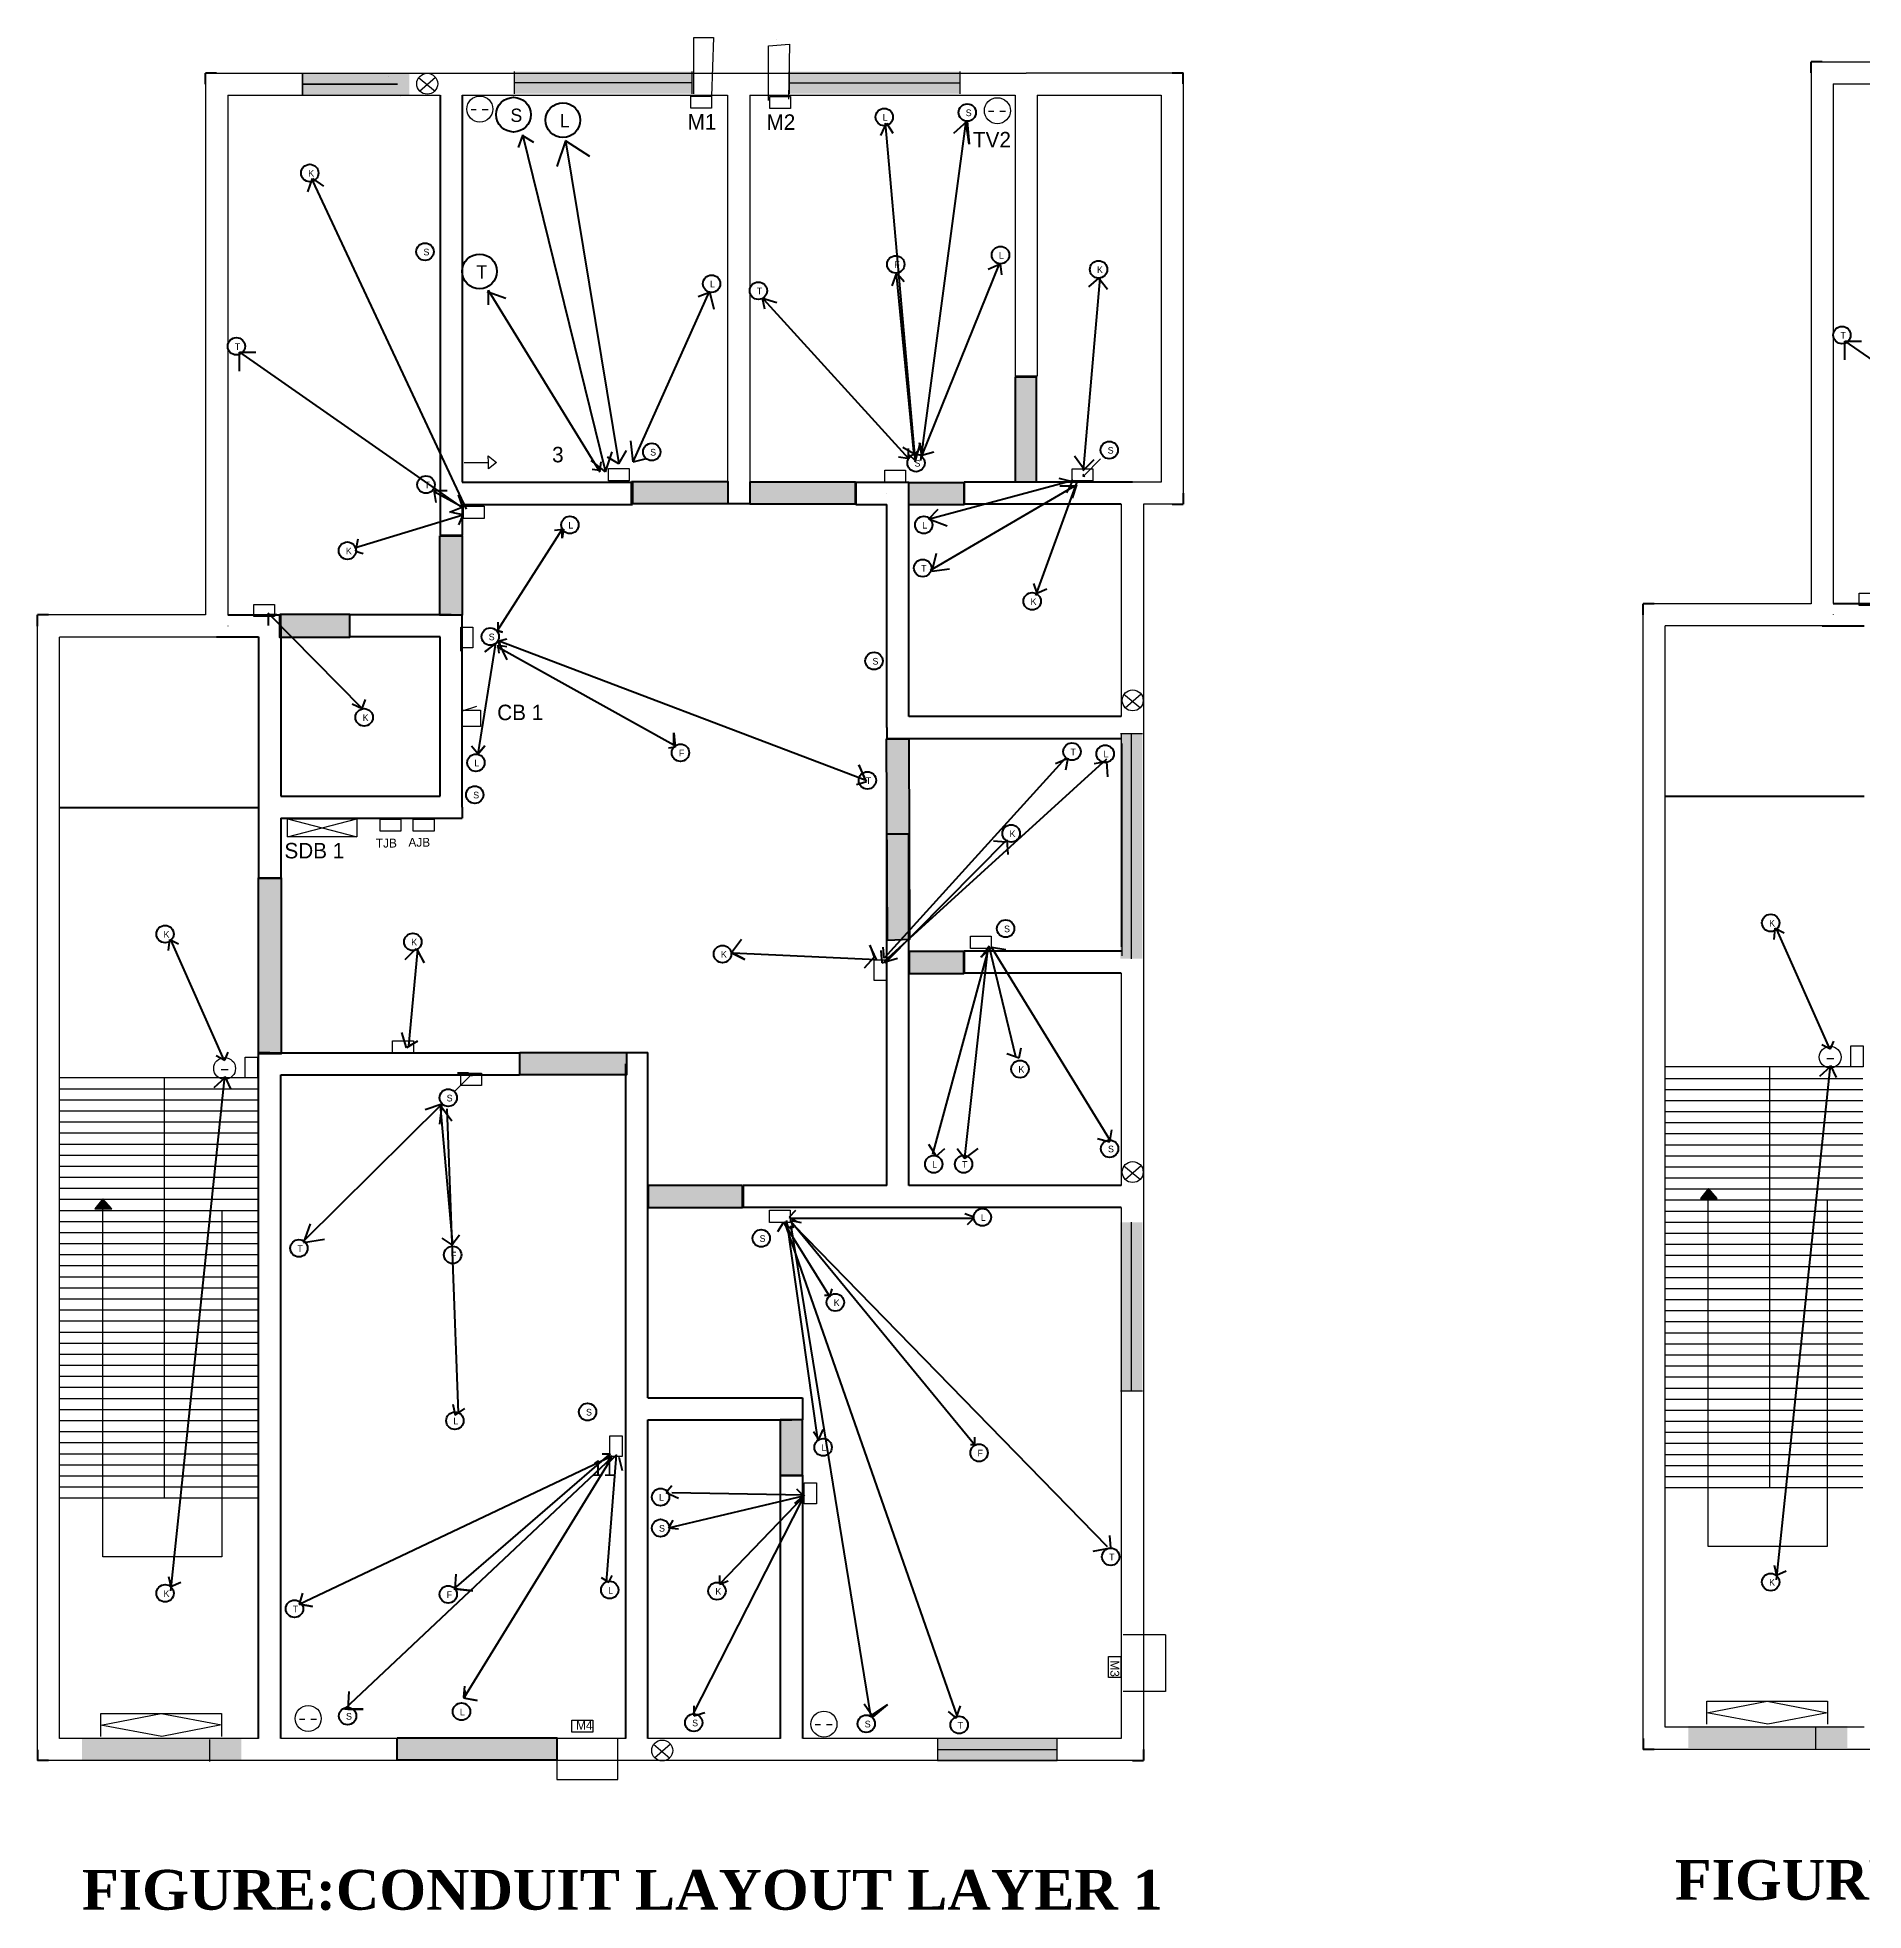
# Model space of a CAD drawing. Header units: inches. Extents: x 110 to 2722, y -1862 to 1118.
# Drawn here: x 746 to 1572, y 248 to 1095 of the extents above; entities that cross this region are included whole.
import ezdxf

# ---------------------------------------------------------------- set-up
doc = ezdxf.new("R2010")
doc.units = ezdxf.units.IN
doc.header["$MEASUREMENT"] = 0

msp = doc.modelspace()

# ---------------------------------------------------------------- hatches: boundary and pattern name
for points in [[(914.16, 1078.33), (865.98, 1078.33), (865.97, 1068.33), (914.17, 1068.33)], [(1085.88, 1079.05), (1085.88, 1069.05), (1163.16, 1069.05), (1163.16, 1079.05)], [(1245.67, 765.16), (1245.67, 779.76), (1235.67, 779.76), (1235.67, 765.16), (1235.67, 677.96), (1245.67, 677.96)], [(1245.67, 558.86), (1235.67, 558.86), (1235.67, 482.7), (1245.67, 482.7)], [(1564.42, 321.19), (1564.42, 331.19), (1492.39, 331.19), (1492.39, 321.19)], [(838.29, 315.65), (838.29, 325.65), (766.26, 325.65), (766.26, 315.65)], [(1152.99, 325.48), (1152.99, 315.48), (1207.07, 315.48), (1207.07, 325.48)]]:
    msp.add_hatch(color=120).paths.add_polyline_path(points)
h = msp.add_hatch(color=120)
h.paths.add_polyline_path([(1042.01, 1074.05), (1042.01, 1079.05), (961.6, 1079.05), (961.6, 1074.02)])
h.paths.add_polyline_path([(961.6, 1074.02), (961.6, 1069.05), (1042.01, 1069.05), (1042.01, 1074.05)])
at = {"lineweight": 100}
h = msp.add_hatch(color=5, dxfattribs=at)
h.set_gradient(color1=(250, 238, 5), color2=(250, 239, 25), one_color=1, tint=0.54, name='INVCURVED')
h.paths.add_polyline_path([(1188.32, 941.07), (1197.69, 941.07), (1197.69, 893.44), (1188.32, 893.44)])
h = msp.add_hatch(color=5, dxfattribs=at)
h.set_gradient(color1=(250, 246, 5), color2=(251, 247, 45), one_color=1, tint=0.58, name='INVCURVED')
h.paths.add_polyline_path([(1015.1, 893.74), (1015.1, 883.61), (1058.1, 883.61), (1058.1, 893.74)], flags=16)
h.paths.add_polyline_path([(1014.7, 893.74), (1058.2, 893.74), (1058.2, 883.61), (1014.7, 883.61)])
h = msp.add_hatch(color=256)
h.set_gradient(color1=(250, 246, 5), color2=(251, 247, 45), one_color=1, tint=0.58, name='INVCURVED')
h.paths.add_polyline_path([(1014.7, 893.74), (1058.2, 893.74), (1058.2, 883.61), (1014.7, 883.61)])
h = msp.add_hatch(color=5, dxfattribs=at)
h.set_gradient(color1=(250, 230, 5), color2=(251, 234, 50), one_color=1, tint=0.59, name='INVCURVED')
h.paths.add_polyline_path([(1115.97, 893.38), (1068.1, 893.38), (1068.1, 883.67), (1115.97, 883.67)])
h = msp.add_hatch(color=5, dxfattribs=at)
h.set_gradient(color1=(250, 246, 5), color2=(250, 247, 30), one_color=1, tint=0.55, name='INVCURVED')
h.paths.add_polyline_path([(1140.06, 893.24), (1164.9, 893.24), (1164.9, 883.27), (1140.06, 883.27)])
h = msp.add_hatch(color=4, dxfattribs=at)
h.set_gradient(color1=(255, 251, 0), color2=(255, 251, 41), one_color=1, tint=0.58)
h.paths.add_polyline_path([(938.17, 869.14), (928.05, 869.14), (928.05, 833.48), (933.1, 833.48), (938.17, 833.48)], flags=17)
h.paths.add_polyline_path([(928.05, 869.14), (938.17, 869.14), (938.17, 833.4), (928.05, 833.4)])
h = msp.add_hatch(color=256)
h.set_gradient(color1=(255, 251, 0), color2=(255, 251, 41), one_color=1, tint=0.58)
h.paths.add_polyline_path([(928.05, 869.14), (938.17, 869.14), (938.17, 833.4), (928.05, 833.4)])
h = msp.add_hatch(color=5, dxfattribs=at)
h.set_gradient(color1=(254, 233, 1), color2=(254, 235, 27), one_color=1, tint=0.55)
h.paths.add_polyline_path([(855.75, 833.75), (887.17, 833.75), (887.17, 823.29), (855.75, 823.29)])
h = msp.add_hatch(color=4, dxfattribs=at)
h.set_gradient(color1=(247, 243, 8), color2=(248, 244, 27), one_color=1, tint=0.54)
h.paths.add_polyline_path([(1130.01, 777.35), (1140.12, 777.35), (1140.38, 686.7), (1130.38, 686.2)])
h = msp.add_hatch(color=4, dxfattribs=at)
h.set_gradient(color1=(254, 233, 1), color2=(254, 234, 22), one_color=1, tint=0.54)
h.paths.add_polyline_path([(846.01, 714.6), (856.23, 714.6), (856.23, 635.04), (846.01, 635.04)])
h = msp.add_hatch(color=4, dxfattribs=at)
h.set_gradient(color1=(250, 246, 5), color2=(250, 247, 25), one_color=1, tint=0.54)
h.paths.add_polyline_path([(1164.98, 681.26), (1140.14, 681.26), (1140.14, 671.29), (1164.98, 671.29)])
h = msp.add_hatch(color=4, dxfattribs=at)
h.set_gradient(color1=(252, 232, 3), color2=(253, 234, 28), one_color=1, tint=0.55)
h.paths.add_polyline_path([(964.17, 635.59), (1012.34, 635.59), (1012.34, 625.44), (964.17, 625.44)])
h = msp.add_hatch(color=256)
h.paths.add_polyline_path([(775.73, 569.14), (775.51, 569.14), (772.06, 564.98), (775.73, 564.98)])
h.paths.add_polyline_path([(775.96, 569.14), (775.73, 569.14), (775.73, 564.98), (779.72, 564.98)])
h = msp.add_hatch(color=4, dxfattribs=at)
h.set_gradient(color1=(254, 241, 1), color2=(254, 242, 22), one_color=1, tint=0.54)
h.paths.add_polyline_path([(1064.89, 575.54), (1022.22, 575.54), (1022.22, 565.55), (1064.89, 565.55)])
h = msp.add_hatch(color=256)
h.paths.add_polyline_path([(1501.55, 573.83), (1501.33, 573.83), (1497.89, 569.67), (1501.55, 569.67)])
h.paths.add_polyline_path([(1501.78, 573.83), (1501.55, 573.83), (1501.55, 569.67), (1505.54, 569.67)])
h = msp.add_hatch(color=4, dxfattribs=at)
h.set_gradient(color1=(247, 251, 4), color2=(248, 252, 49), one_color=1, tint=0.59)
h.paths.add_polyline_path([(1081.84, 444.32), (1091.99, 444.32), (1091.99, 469.47), (1081.84, 469.47)])
h = msp.add_hatch(color=4, dxfattribs=at)
h.set_gradient(color1=(3, 252, 182), color2=(63, 253, 199), one_color=1, tint=0.62)
h.paths.add_polyline_path([(908.78, 325.8), (980.95, 325.8), (980.95, 315.7), (908.78, 315.7)])

# ---------------------------------------------------------------- linework, layer by layer
at = {"color": 1}
for p, q in [((1042.91, 1069.05), (1042.91, 1094.5)), ((1042.91, 1094.5), (1051.79, 1094.5)), ((1051.79, 1094.5), (1050.9, 1068.01)), ((1076.63, 1090.79), (1086.15, 1091.42)), ((1076.63, 1066.05), (1076.63, 1090.79)), ((1086.15, 1091.42), (1085.61, 1066.68)), ((1256.14, 372.29), (1236.91, 372.29)), ((1256.14, 372.29), (1256.14, 346.74)), ((1256.14, 346.74), (1236.91, 346.74)), ((980.95, 325.8), (980.95, 306.99)), ((1008.56, 306.99), (1008.56, 325.48)), ((980.95, 306.99), (1008.56, 306.99))]:
    msp.add_line(p, q, dxfattribs=at)
for p, q in [((1080.3, 1093.79), (1080.3, 1093.79)), ((827.1, 1078.42), (851.1, 1078.42)), ((851.1, 1078.42), (933.1, 1078.42)), ((865.98, 1078.32), (865.97, 1068.34)), ((865.97, 1068.34), (865.97, 1078.32)), ((865.97, 1078.32), (865.97, 1073.33)), ((865.98, 1078.32), (910.41, 1078.32)), ((904.63, 1076.72), (904.63, 1076.72)), ((904.63, 1076.72), (904.63, 1076.72)), ((904.63, 1076.72), (904.63, 1076.72)), ((904.63, 1076.72), (904.63, 1076.72)), ((904.63, 1076.72), (904.63, 1076.72)), ((904.63, 1076.72), (904.63, 1076.72)), ((904.63, 1076.72), (904.63, 1076.72)), ((904.63, 1076.72), (904.63, 1076.72)), ((904.63, 1076.72), (904.63, 1076.72)), ((904.63, 1076.72), (904.63, 1076.72)), ((904.63, 1076.72), (904.63, 1076.72)), ((904.63, 1076.72), (904.63, 1076.72)), ((904.63, 1076.72), (904.63, 1076.72)), ((904.63, 1076.72), (904.63, 1076.72)), ((904.63, 1076.72), (904.63, 1076.72)), ((904.63, 1076.72), (904.63, 1076.72)), ((904.63, 1076.72), (904.63, 1076.72)), ((904.63, 1076.72), (904.63, 1076.72)), ((904.63, 1076.72), (904.63, 1076.72)), ((904.63, 1076.72), (904.63, 1076.72)), ((904.63, 1076.72), (904.63, 1076.72)), ((918.37, 1076.46), (925.83, 1070.17)), ((918.89, 1070.23), (926.09, 1076.52)), ((933.1, 1078.42), (1063.1, 1078.42)), ((961.6, 1079.06), (961.6, 1068.98)), ((961.6, 1079.05), (961.6, 1069.05)), ((1042.01, 1079.05), (1042.01, 1069.04)), ((1063.1, 1078.42), (1193.1, 1078.42)), ((1085.88, 1079.05), (1085.88, 1069.05)), ((1163.16, 1079.05), (1163.16, 1069.05)), ((1193.1, 1078.48), (1259.1, 1078.48)), ((1547.98, 1078.5), (1547.98, 838.5)), ((1552.98, 1083.5), (1576.98, 1083.5)), ((822.1, 1073.42), (822.1, 833.42)), ((832.1, 1068.42), (851.1, 1068.42)), ((832.1, 1068.42), (832.1, 833.48)), ((851.1, 1068.42), (928.1, 1068.42)), ((908.89, 1073.33), (865.97, 1073.33)), ((865.97, 1073.33), (908.89, 1073.33)), ((865.97, 1068.34), (910.11, 1068.33)), ((865.97, 1068.34), (878.77, 1068.34)), ((938.1, 1068.42), (1058.1, 1068.42)), ((1042.01, 1074.05), (961.6, 1074.02)), ((1058.1, 1068.42), (1058.1, 883.72)), ((1068.1, 1068.42), (1068.09, 883.74)), ((1068.1, 1068.42), (1188.1, 1068.42)), ((1085.88, 1074.05), (1163.16, 1074.05)), ((1188.1, 1068.42), (1188.1, 941.42)), ((1198.1, 1068.48), (1254.1, 1068.48)), ((1198.1, 1068.48), (1198.1, 941.42)), ((1254.1, 1068.48), (1254.1, 893.48)), ((1264.1, 1073.48), (1264.1, 888.48)), ((1557.98, 1073.5), (1576.98, 1073.5)), ((1557.98, 1073.5), (1557.98, 838.56)), ((942.12, 1061.87), (944.5, 1061.87)), ((947.19, 1061.87), (947.41, 1061.87)), ((947.41, 1061.87), (949.8, 1061.87)), ((1176.11, 1061.13), (1178.49, 1061.13)), ((1181.18, 1061.13), (1181.4, 1061.13)), ((1181.4, 1061.13), (1183.78, 1061.13)), ((939.08, 902.35), (950.02, 902.35)), ((950.02, 902.35), (949.85, 905.31)), ((949.85, 905.31), (953.62, 902.35)), ((953.62, 902.35), (950.02, 899.5)), ((950.02, 899.5), (950.02, 902.35)), ((1226.73, 904.04), (1219.29, 896.53)), ((1218.84, 897.07), (1218.65, 896.13)), ((1218.65, 896.13), (1219.64, 896.01)), ((1219.3, 896.52), (1218.84, 897.07)), ((1219.64, 896.01), (1219.27, 896.51)), ((1254.1, 893.48), (1241.1, 893.48)), ((1236.1, 883.48), (1236.1, 787.48)), ((1259.1, 883.48), (1246.1, 883.48)), ((1246.1, 883.48), (1246.1, 782.48)), ((1547.98, 838.5), (1476.98, 838.5)), ((822.1, 833.42), (751.1, 833.42)), ((1471.98, 751.5), (1471.98, 833.5)), ((746.1, 746.42), (746.1, 828.42)), ((756.1, 746.42), (756.1, 823.42)), ((827.1, 823.42), (756.1, 823.42)), ((937.81, 823.78), (937.68, 822.79)), ((1481.98, 751.5), (1481.98, 828.5)), ((1552.98, 828.5), (1481.98, 828.5)), ((1237.32, 797.68), (1244.78, 791.39)), ((1237.84, 791.46), (1245.04, 797.74)), ((938.21, 790.08), (944.79, 792.21)), ((1235.67, 779.76), (1245.66, 779.76)), ((1236.1, 779.38), (1236.1, 683.38)), ((1240.66, 677.96), (1240.66, 779.76)), ((1246.1, 782.48), (1246.1, 676.48)), ((1236.33, 775.27), (1236.33, 679.27)), ((746.1, 630.42), (746.1, 746.42)), ((756.1, 630.42), (756.1, 746.42)), ((1471.98, 635.5), (1471.98, 751.5)), ((1481.98, 635.5), (1481.98, 751.5)), ((859.08, 741.23), (890.49, 733.18)), ((859.08, 733.18), (890.49, 741.23)), ((1236.1, 671.48), (1236.1, 575.48)), ((1246.1, 676.48), (1246.1, 570.48)), ((1471.98, 325.5), (1471.98, 635.5)), ((1481.98, 330.56), (1481.98, 635.5)), ((746.1, 320.42), (746.1, 630.42)), ((756.1, 325.48), (756.1, 630.42)), ((829.16, 627.88), (832.35, 627.88)), ((1571.45, 629.17), (1481.98, 629.17)), ((1529.2, 628.78), (1529.2, 438.78)), ((1555.04, 632.96), (1558.23, 632.96)), ((845.57, 624.09), (756.1, 624.09)), ((845.57, 619.09), (756.1, 619.09)), ((803.37, 624.09), (803.37, 434.09)), ((934.68, 617.99), (942.11, 625.5)), ((942.76, 625.9), (941.76, 626.02)), ((941.76, 626.02), (942.13, 625.52)), ((942.1, 625.51), (942.57, 624.96)), ((942.57, 624.96), (942.76, 625.9)), ((1571.4, 623.78), (1481.93, 623.78)), ((1571.4, 618.78), (1481.93, 618.78)), ((845.57, 614.09), (756.1, 614.09)), ((1571.4, 613.78), (1481.93, 613.78)), ((845.57, 609.09), (756.1, 609.09)), ((845.57, 604.09), (756.1, 604.09)), ((1571.4, 608.78), (1481.93, 608.78)), ((1571.4, 603.78), (1481.93, 603.78)), ((845.57, 599.09), (756.1, 599.09)), ((845.57, 594.09), (756.1, 594.09)), ((1571.4, 598.78), (1481.93, 598.78)), ((1571.4, 593.78), (1481.93, 593.78)), ((845.57, 589.09), (756.1, 589.09)), ((1237.32, 584.44), (1244.78, 578.15)), ((1237.84, 578.22), (1245.04, 584.51)), ((1571.4, 588.78), (1481.93, 588.78)), ((845.57, 584.09), (756.1, 584.09)), ((845.57, 579.09), (756.1, 579.09)), ((1571.4, 583.78), (1481.93, 583.78)), ((1571.4, 578.78), (1481.93, 578.78)), ((845.57, 574.09), (756.1, 574.09)), ((845.57, 569.09), (756.1, 569.09)), ((775.73, 569.4), (772.06, 564.98)), ((779.72, 564.98), (775.72, 569.4)), ((1246.1, 570.48), (1246.1, 474.48)), ((1571.4, 573.78), (1481.93, 573.78)), ((1571.4, 568.78), (1481.93, 568.78)), ((1501.55, 574.09), (1497.89, 569.67)), ((1497.89, 569.67), (1497.89, 569.67)), ((1497.89, 569.67), (1505.54, 569.67)), ((1501.49, 412.22), (1501.49, 569.89)), ((1505.54, 569.67), (1501.55, 574.09)), ((1555.22, 568.66), (1555.22, 412.22)), ((845.57, 564.09), (756.1, 564.09)), ((845.57, 559.09), (756.1, 559.09)), ((772.06, 564.98), (772.06, 564.98)), ((772.06, 564.98), (779.72, 564.98)), ((775.67, 407.53), (775.67, 565.19)), ((829.39, 563.97), (829.39, 407.53)), ((1236.1, 565.48), (1236.1, 474.48)), ((1571.4, 563.78), (1481.93, 563.78)), ((845.57, 554.09), (756.1, 554.09)), ((1240.67, 482.7), (1240.67, 558.86)), ((1571.4, 558.78), (1481.93, 558.78)), ((1571.4, 553.78), (1481.93, 553.78)), ((845.57, 549.09), (756.1, 549.09)), ((845.57, 544.09), (756.1, 544.09)), ((1571.4, 548.78), (1481.93, 548.78)), ((1571.4, 543.78), (1481.93, 543.78)), ((845.57, 539.09), (756.1, 539.09)), ((845.57, 534.09), (756.1, 534.09)), ((1571.4, 538.78), (1481.93, 538.78)), ((1571.4, 533.78), (1481.93, 533.78)), ((845.57, 529.09), (756.1, 529.09)), ((1571.4, 528.78), (1481.93, 528.78)), ((845.57, 524.09), (756.1, 524.09)), ((845.57, 519.09), (756.1, 519.09)), ((1571.4, 523.78), (1481.93, 523.78)), ((1571.4, 518.78), (1481.93, 518.78)), ((845.57, 514.09), (756.1, 514.09)), ((845.57, 509.09), (756.1, 509.09)), ((1571.4, 513.78), (1481.93, 513.78)), ((1571.4, 508.78), (1481.93, 508.78)), ((845.57, 504.09), (756.1, 504.09)), ((1571.4, 503.78), (1481.93, 503.78)), ((845.57, 499.09), (756.1, 499.09)), ((845.57, 494.09), (756.1, 494.09)), ((1571.4, 498.78), (1481.93, 498.78)), ((1571.4, 493.78), (1481.93, 493.78)), ((845.57, 489.09), (756.1, 489.09)), ((845.57, 484.09), (756.1, 484.09)), ((1235.67, 482.7), (1245.67, 482.7)), ((1571.4, 488.78), (1481.93, 488.78)), ((1571.4, 483.78), (1481.93, 483.78)), ((845.57, 479.09), (756.1, 479.09)), ((1236.1, 474.48), (1236.1, 325.48)), ((1246.1, 474.48), (1246.1, 320.48)), ((1571.4, 478.78), (1481.93, 478.78)), ((845.57, 474.09), (756.1, 474.09)), ((845.57, 469.09), (756.1, 469.09)), ((1571.4, 473.78), (1481.93, 473.78)), ((1571.4, 468.78), (1481.93, 468.78)), ((845.57, 464.09), (756.1, 464.09)), ((845.57, 459.09), (756.1, 459.09)), ((1571.4, 463.78), (1481.93, 463.78)), ((1571.4, 458.78), (1481.93, 458.78)), ((845.57, 454.09), (756.1, 454.09)), ((845.57, 449.09), (756.1, 449.09)), ((1571.4, 453.78), (1481.93, 453.78)), ((845.57, 444.09), (756.1, 444.09)), ((1571.4, 448.78), (1481.93, 448.78)), ((1571.4, 443.78), (1481.93, 443.78)), ((845.57, 439.09), (756.1, 439.09)), ((845.57, 434.09), (756.1, 434.09)), ((1571.4, 438.78), (1481.93, 438.78)), ((829.39, 407.53), (775.67, 407.53)), ((1555.22, 412.22), (1501.49, 412.22)), ((1500.81, 331.88), (1500.81, 342.3)), ((1500.81, 342.3), (1555.37, 342.3)), ((1500.81, 337.09), (1528.09, 342.3)), ((1528.09, 342.3), (1555.37, 337.13)), ((1555.37, 342.3), (1555.37, 331.95)), ((774.68, 326.35), (774.68, 336.77)), ((774.68, 336.77), (829.24, 336.77)), ((774.68, 331.56), (801.96, 336.77)), ((802.27, 326.45), (774.68, 331.56)), ((801.96, 336.77), (829.24, 331.59)), ((829.24, 331.59), (802.27, 326.45)), ((829.24, 336.77), (829.24, 326.41)), ((864.55, 334.24), (866.93, 334.24)), ((869.62, 334.24), (869.84, 334.24)), ((869.84, 334.24), (872.23, 334.24)), ((1097.71, 331.73), (1100.09, 331.73)), ((1102.78, 331.73), (1103, 331.73)), ((1103, 331.73), (1105.38, 331.73)), ((1571.98, 330.56), (1481.98, 330.56)), ((1528.4, 331.99), (1500.81, 337.09)), ((1555.37, 337.13), (1528.4, 331.99)), ((1550.02, 330.54), (1550.02, 320.56)), ((846.1, 325.48), (756.1, 325.48)), ((823.89, 325), (823.89, 315.02)), ((1012.1, 325.48), (856.1, 325.48)), ((1082.1, 325.48), (1022.1, 325.48)), ((1024.61, 322.93), (1032.07, 316.64)), ((1025.13, 316.71), (1032.33, 322.99)), ((1236.1, 325.48), (1092.1, 325.48)), ((1152.99, 325.48), (1152.99, 315.48)), ((1207.07, 315.78), (1207.07, 325.48)), ((851.1, 315.48), (751.1, 315.48)), ((1017.1, 315.48), (851.1, 315.48)), ((1087.1, 315.48), (1017.1, 315.48)), ((1241.1, 315.48), (1087.1, 315.48)), ((1152.99, 320.48), (1207.07, 320.48)), ((1152.99, 315.48), (1207.07, 315.48)), ((1207.07, 315.48), (1207.07, 315.78)), ((1576.98, 320.56), (1476.98, 320.56))]:
    msp.add_line(p, q)
at = {"lineweight": 100}
for p, q in [((822.1, 1073.42), (822.1, 1078.42)), ((827.1, 1078.42), (822.1, 1078.42)), ((1259.1, 1078.48), (1264.1, 1078.48)), ((1264.1, 1073.48), (1264.1, 1078.48)), ((1547.98, 1078.5), (1547.98, 1083.5)), ((1552.98, 1083.5), (1547.98, 1083.5)), ((928.1, 1068.42), (928.1, 888.42)), ((938.1, 1068.42), (938.1, 893.42)), ((938.1, 893.42), (1015.1, 893.42)), ((1116.1, 893.42), (1135.1, 893.42)), ((1241.1, 893.48), (1165.1, 893.48)), ((928.1, 888.42), (928.1, 869.42)), ((938.1, 883.42), (938.1, 869.42)), ((938.1, 883.42), (1015.1, 883.42)), ((1058.09, 883.74), (1068.09, 883.74)), ((1116.1, 883.42), (1130.1, 883.42)), ((1130.1, 782.48), (1130.1, 883.42)), ((1140.1, 787.48), (1140.1, 888.48)), ((1236.1, 883.48), (1165.1, 883.48)), ((1259.1, 883.48), (1264.1, 883.48)), ((1264.1, 888.48), (1264.1, 883.48)), ((1471.98, 833.5), (1471.98, 838.5)), ((1557.98, 838.56), (1576.98, 838.56)), ((751.1, 833.42), (746.1, 833.42)), ((746.1, 828.42), (746.1, 833.42)), ((832.1, 833.48), (851.1, 833.48)), ((933.1, 833.48), (887.1, 833.48)), ((938.1, 828.48), (938.1, 833.48)), ((827.1, 823.48), (846.1, 823.48)), ((846.1, 823.48), (846.1, 746.48)), ((856.1, 828.48), (856.1, 751.48)), ((928.1, 823.48), (887.1, 823.48)), ((928.1, 751.48), (928.1, 823.48)), ((938.1, 746.48), (938.1, 828.48)), ((1552.98, 828.56), (1571.98, 828.56)), ((1236.1, 787.48), (1140.1, 787.48)), ((1236.1, 777.48), (1135.1, 777.48)), ((756.1, 746.42), (846.1, 746.42)), ((846.1, 746.48), (846.1, 714.48)), ((856.1, 751.48), (928.1, 751.48)), ((1481.98, 751.5), (1571.98, 751.5)), ((856.1, 741.48), (933.1, 741.48)), ((856.1, 741.48), (856.1, 714.48)), ((928.1, 741.48), (938.1, 741.48)), ((1130.1, 575.48), (1130.1, 734.48)), ((1140.1, 575.48), (1140.1, 734.48)), ((1236.1, 681.48), (1165.1, 681.48)), ((1236.1, 671.48), (1165.1, 671.48)), ((851.1, 635.48), (964.1, 635.48)), ((1012.1, 635.59), (1022.1, 635.59)), ((1022.1, 479.48), (1022.1, 635.59)), ((846.1, 325.48), (846.1, 630.48)), ((1012.1, 474.48), (1012.1, 630.48)), ((856.1, 325.48), (856.1, 625.48)), ((856.1, 625.48), (964.1, 625.48)), ((1130.1, 575.48), (1065.1, 575.48)), ((1236.1, 575.48), (1140.1, 575.48)), ((1135.1, 565.48), (1065.1, 565.48)), ((1236.1, 565.48), (1135.1, 565.48)), ((1012.1, 325.48), (1012.1, 474.48)), ((1022.1, 479.48), (1092.01, 479.48)), ((1092.01, 479.48), (1092.01, 469.48)), ((1022.1, 325.48), (1022.1, 469.48)), ((1022.1, 469.48), (1087.1, 469.48)), ((1082.1, 325.48), (1082.1, 444.48)), ((1092.1, 325.48), (1092.1, 444.48)), ((1471.98, 325.5), (1471.98, 320.56)), ((746.1, 320.42), (746.1, 315.48)), ((1241.1, 315.48), (1246.1, 315.48)), ((1246.1, 320.48), (1246.1, 315.48)), ((1476.98, 320.56), (1471.98, 320.56))]:
    msp.add_line(p, q, dxfattribs=at)
at = {"color": 6, "lineweight": 50}
for p, q in [((965.38, 1050.2), (963.38, 1044.7)), ((965.38, 1050.7), (1002.88, 898.2)), ((965.38, 1050.2), (970.38, 1047.2)), ((1127.38, 1050.2), (1129.88, 1055.7)), ((1129.38, 1055.7), (1142.88, 902.7)), ((1129.88, 1055.7), (1131.88, 1052.7)), ((1131.88, 1052.7), (1132.88, 1051.2)), ((1165.88, 1056.7), (1145.38, 903.2)), ((1160.38, 1051.2), (1166.38, 1056.7)), ((1167.38, 1046.2), (1165.88, 1056.7)), ((1166.38, 1056.7), (1167.38, 1046.2)), ((984.88, 1047.7), (980.88, 1036.2)), ((984.88, 1047.7), (1008.88, 901.7)), ((995.88, 1040.7), (984.88, 1047.7)), ((868.38, 1024.7), (870.38, 1030.7)), ((870.38, 1030.7), (875.38, 1027.2)), ((870.38, 1029.7), (939.88, 881.2)), ((1180.88, 992.2), (1145.88, 905.7)), ((1175.88, 989.7), (1181.38, 992.2)), ((1181.38, 992.2), (1181.88, 987.2)), ((1134.38, 987.7), (1132.38, 982.2)), ((1134.38, 987.7), (1142.38, 905.7)), ((1134.88, 987.7), (1137.88, 984.2)), ((1226.38, 985.7), (1218.88, 898.7)), ((1221.38, 981.7), (1225.88, 985.7)), ((1225.88, 985.7), (1229.88, 980.7)), ((949.38, 979.7), (957.88, 976.7)), ((949.88, 980.2), (1000.38, 898.2)), ((949.88, 980.2), (949.88, 973.7)), ((1015.38, 902.7), (1049.88, 979.7)), ((1049.88, 979.2), (1044.88, 977.2)), ((1049.88, 979.7), (1051.88, 971.7)), ((1074.88, 971.7), (1073.88, 976.7)), ((1073.88, 976.7), (1080.38, 974.7)), ((1074.38, 976.2), (1139.88, 904.2)), ((1563.26, 948.77), (1563.26, 957.27)), ((1563.26, 957.27), (1570.76, 957.27)), ((1563.26, 957.27), (1664.26, 886.77)), ((837.38, 943.7), (837.38, 952.2)), ((837.38, 952.2), (844.88, 952.2)), ((837.38, 952.2), (938.38, 881.7)), ((1002.88, 898.2), (1005.88, 907.2)), ((1008.88, 901.7), (1012.38, 907.7)), ((1015.38, 902.7), (1014.38, 912.2)), ((1142.38, 906.2), (1137.38, 909.2)), ((1139.88, 904.2), (1139.88, 908.7)), ((1142.38, 905.7), (1146.88, 910.7)), ((1142.88, 902.7), (1145.38, 911.2)), ((1145.88, 905.7), (1144.88, 911.2)), ((1145.88, 905.7), (1151.38, 907.2)), ((1002.88, 898.2), (996.38, 903.2)), ((1000.38, 898.7), (996.88, 899.2)), ((1000.38, 898.2), (1000.88, 902.7)), ((1008.88, 901.7), (1003.88, 904.7)), ((1015.38, 902.7), (1021.38, 904.2)), ((1139.38, 904.2), (1135.38, 904.7)), ((1142.88, 903.2), (1140.38, 905.7)), ((1219.38, 899.2), (1214.88, 905.2)), ((1218.88, 898.7), (1223.88, 903.7)), ((926.38, 884.2), (925.38, 889.7)), ((925.38, 889.7), (931.38, 889.7)), ((925.38, 889.2), (938.38, 882.2)), ((1214.38, 894.2), (1149.38, 876.7)), ((1149.88, 853.7), (1215.88, 892.2)), ((1215.88, 893.2), (1197.38, 842.2)), ((1207.88, 895.2), (1213.88, 893.7)), ((1215.38, 891.7), (1208.38, 891.7)), ((1213.88, 893.7), (1211.38, 888.7)), ((1215.88, 892.2), (1213.88, 886.2)), ((938.38, 882.2), (932.38, 879.7)), ((938.38, 882.2), (936.38, 887.7)), ((1148.88, 876.7), (1153.38, 881.2)), ((889.38, 863.7), (938.38, 878.7)), ((938.38, 878.7), (933.38, 879.7)), ((938.38, 878.7), (936.38, 874.2)), ((1149.38, 876.7), (1157.38, 873.7)), ((890.88, 867.7), (889.88, 862.2)), ((983.38, 872.2), (953.88, 826.2)), ((979.88, 871.7), (983.88, 872.2)), ((983.88, 872.2), (983.38, 868.2)), ((983.38, 868.2), (983.38, 872.2)), ((889.88, 862.2), (893.38, 861.2)), ((1152.38, 861.2), (1150.38, 853.2)), ((1150.38, 853.2), (1158.38, 854.2)), ((1196.38, 847.7), (1197.88, 843.2)), ((1197.88, 843.2), (1202.38, 845.2)), ((892.88, 791.2), (850.38, 834.2)), ((850.38, 834.2), (850.38, 828.7)), ((850.88, 833.7), (854.38, 833.7)), ((954.38, 826.2), (954.38, 830.2)), ((953.88, 826.2), (956.38, 825.7)), ((956.38, 825.7), (954.38, 826.2)), ((1120.38, 758.7), (954.38, 821.7)), ((954.38, 821.7), (955.88, 817.7)), ((954.88, 821.7), (958.38, 822.7)), ((955.88, 817.7), (954.88, 821.7)), ((945.38, 770.7), (953.38, 820.7)), ((948.38, 816.7), (954.38, 821.2)), ((953.38, 820.7), (948.38, 816.7)), ((953.88, 819.2), (1033.88, 774.7)), ((954.38, 821.2), (958.38, 813.2)), ((954.88, 816.2), (954.38, 819.7)), ((954.38, 819.7), (958.38, 819.2)), ((888.38, 793.2), (892.88, 791.2)), ((892.88, 791.2), (894.38, 795.2)), ((1033.88, 774.7), (1033.88, 780.2)), ((1033.88, 780.2), (1034.38, 773.7)), ((942.38, 774.2), (945.38, 770.7)), ((945.38, 770.7), (948.38, 774.2)), ((948.38, 774.2), (945.38, 770.7)), ((1034.38, 773.7), (1031.38, 773.2)), ((1120.88, 758.2), (1117.38, 765.7)), ((1117.38, 765.7), (1120.38, 758.7)), ((1210.88, 768.7), (1128.88, 678.2)), ((1229.38, 768.2), (1128.88, 676.7)), ((1206.38, 766.2), (1211.88, 768.7)), ((1211.88, 768.7), (1210.88, 763.2)), ((1223.88, 766.2), (1229.38, 767.2)), ((1229.38, 767.2), (1229.88, 760.2)), ((1116.38, 756.7), (1120.88, 758.2)), ((1129.38, 676.2), (1184.38, 731.7)), ((1183.88, 730.7), (1178.38, 731.2)), ((1184.38, 731.7), (1184.88, 725.2)), ((805.38, 681.7), (805.88, 686.7)), ((805.88, 686.7), (809.88, 684.7)), ((806.38, 686.2), (830.38, 632.2)), ((1064.38, 686.7), (1059.88, 680.7)), ((1531.26, 686.77), (1531.76, 691.77)), ((1531.76, 691.77), (1535.76, 689.77)), ((1532.26, 691.27), (1556.26, 637.27)), ((912.38, 677.7), (917.38, 682.7)), ((917.88, 682.2), (913.88, 638.7)), ((917.38, 682.7), (920.88, 676.2)), ((920.88, 676.2), (917.88, 682.2)), ((1059.88, 680.7), (1065.88, 677.7)), ((1065.88, 677.7), (1060.38, 680.7)), ((1060.38, 680.7), (1125.38, 677.7)), ((1124.38, 678.7), (1119.88, 673.7)), ((1125.38, 677.7), (1122.38, 684.2)), ((1122.38, 684.2), (1124.38, 678.7)), ((1127.38, 681.7), (1127.88, 676.2)), ((1127.88, 676.2), (1134.88, 678.2)), ((1128.88, 678.2), (1128.38, 683.2)), ((1150.88, 589.7), (1175.88, 681.7)), ((1165.38, 588.2), (1175.88, 683.2)), ((1175.88, 681.7), (1172.38, 678.7)), ((1176.38, 683.7), (1172.88, 678.7)), ((1188.38, 633.7), (1176.38, 683.7)), ((1177.38, 683.2), (1183.88, 682.2)), ((1230.88, 596.2), (1177.38, 683.2)), ((912.88, 637.7), (910.88, 644.7)), ((830.88, 632.2), (832.38, 635.7)), ((917.88, 640.7), (912.88, 637.7)), ((913.88, 638.7), (917.88, 640.7)), ((1184.38, 635.2), (1189.88, 633.2)), ((1189.88, 633.2), (1190.88, 637.7)), ((1552.76, 639.27), (1556.76, 637.27)), ((1556.76, 637.27), (1558.26, 640.77)), ((826.88, 634.2), (830.88, 632.2)), ((1532.26, 397.27), (1556.76, 629.77)), ((1556.76, 629.27), (1551.76, 624.77)), ((1556.76, 629.77), (1559.26, 624.27)), ((806.38, 392.2), (830.88, 624.7)), ((830.88, 624.2), (825.88, 619.7)), ((830.88, 624.7), (833.38, 619.2)), ((866.88, 550.7), (928.88, 612.2)), ((928.88, 612.2), (921.38, 609.7)), ((928.88, 612.2), (927.88, 603.2)), ((933.88, 548.7), (928.38, 611.7)), ((928.38, 611.7), (933.38, 604.7)), ((936.38, 472.7), (931.38, 610.2)), ((1148.88, 594.2), (1152.38, 588.7)), ((1225.38, 596.7), (1230.88, 595.2)), ((1230.88, 595.2), (1231.88, 600.7)), ((1152.38, 588.7), (1156.38, 592.2)), ((1161.88, 592.2), (1165.38, 587.7)), ((1165.38, 587.7), (1171.38, 592.2)), ((1161.88, 335.7), (1083.88, 559.2)), ((1098.88, 460.7), (1084.88, 559.7)), ((1088.88, 564.2), (1085.88, 561.2)), ((1085.88, 561.2), (1089.38, 559.2)), ((1086.38, 560.7), (1169.38, 560.7)), ((1087.88, 556.2), (1086.88, 559.7)), ((1086.88, 559.7), (1091.38, 558.7)), ((1086.88, 559.2), (1169.88, 458.2)), ((1169.38, 561.2), (1165.38, 562.7)), ((1169.38, 560.7), (1166.38, 557.7)), ((869.38, 558.2), (866.38, 549.7)), ((866.38, 549.7), (875.88, 551.2)), ((928.88, 551.7), (933.38, 548.7)), ((933.38, 548.7), (936.88, 553.2)), ((1080.88, 554.7), (1083.38, 558.7)), ((1083.38, 558.7), (1086.88, 555.7)), ((1083.88, 558.2), (1104.38, 525.2)), ((1122.88, 335.7), (1086.88, 557.2)), ((1229.88, 412.2), (1087.88, 557.7)), ((1104.38, 525.7), (1101.88, 525.7)), ((1104.38, 525.2), (1105.38, 528.7)), ((933.88, 476.7), (934.88, 471.7)), ((934.88, 471.7), (939.38, 474.7)), ((1096.88, 464.2), (1099.38, 460.7)), ((1099.38, 460.7), (1101.38, 465.2)), ((1169.38, 458.2), (1167.88, 458.2)), ((1169.88, 458.2), (1169.88, 461.7)), ((864.38, 386.2), (1005.88, 453.2)), ((884.88, 338.7), (1005.88, 452.7)), ((1004.38, 453.7), (934.38, 393.2)), ((938.88, 343.7), (1005.88, 452.7)), ((1001.38, 454.2), (1004.88, 454.2)), ((1003.38, 396.2), (1007.88, 453.7)), ((1004.88, 454.2), (1003.88, 449.7)), ((1007.88, 453.7), (1003.88, 449.7)), ((1008.88, 452.7), (1010.38, 446.7)), ((1032.88, 439.7), (1030.38, 436.7)), ((1030.38, 436.7), (1035.88, 434.2)), ((1031.38, 420.7), (1092.38, 435.2)), ((1032.88, 436.7), (1092.88, 435.7)), ((1042.38, 336.2), (1091.88, 433.2)), ((1054.88, 395.7), (1092.38, 434.7)), ((1092.88, 435.7), (1088.38, 431.7)), ((1092.38, 435.2), (1089.38, 438.2)), ((1092.38, 435.2), (1091.88, 431.7)), ((1033.38, 424.2), (1031.38, 420.7)), ((1031.38, 420.7), (1035.88, 420.2)), ((1231.38, 411.7), (1230.88, 417.2)), ((1223.38, 410.2), (1231.38, 411.7)), ((805.38, 398.7), (806.38, 394.2)), ((934.88, 393.2), (935.38, 399.7)), ((1000.88, 398.2), (1004.38, 396.2)), ((1004.38, 396.2), (1005.88, 399.2)), ((1054.38, 399.2), (1054.38, 395.2)), ((1531.26, 403.77), (1532.26, 399.27)), ((1532.26, 399.27), (1536.76, 401.27)), ((806.38, 394.2), (810.88, 396.2)), ((865.88, 391.2), (864.38, 386.2)), ((934.38, 393.2), (942.88, 392.2)), ((942.88, 392.2), (934.88, 393.2)), ((1054.38, 395.2), (1058.38, 396.7)), ((864.38, 386.2), (870.38, 385.2)), ((870.38, 385.2), (864.38, 386.2)), ((938.88, 344.2), (939.38, 349.2)), ((939.38, 347.2), (939.38, 343.7)), ((886.88, 346.7), (886.38, 338.7)), ((944.88, 342.7), (938.88, 343.7)), ((939.38, 343.7), (944.88, 342.7)), ((1042.88, 340.2), (1042.88, 335.7)), ((1119.88, 341.2), (1123.88, 335.2)), ((1130.38, 340.7), (1122.88, 335.7)), ((1123.88, 335.2), (1130.38, 340.7)), ((1161.38, 334.7), (1163.38, 340.2)), ((893.38, 338.7), (884.88, 338.7)), ((886.38, 338.7), (893.38, 338.7)), ((1042.88, 335.7), (1047.88, 337.2)), ((1157.88, 337.7), (1161.38, 334.7))]:
    msp.add_line(p, q, dxfattribs=at)
at = {"color": 3, "lineweight": 100}
for p, q in [((1188.1, 941.42), (1198.1, 941.42)), ((1015.1, 893.42), (1015.1, 883.42)), ((1116.1, 893.42), (1116.1, 883.42)), ((1135.1, 893.42), (1140.1, 893.42)), ((1140.1, 888.48), (1140.1, 893.42)), ((1165.1, 893.48), (1165.1, 883.48)), ((1130.1, 888.42), (1130.1, 888.48)), ((928.1, 869.42), (938.1, 869.42)), ((1476.98, 838.5), (1471.98, 838.5)), ((851.1, 833.48), (856.1, 833.48)), ((856.1, 828.48), (856.1, 833.48)), ((887.1, 833.48), (887.1, 823.48)), ((933.1, 833.48), (938.1, 833.48)), ((856.1, 828.48), (856.1, 751.48)), ((928.1, 751.48), (928.1, 823.48)), ((937.45, 822.06), (937.45, 817.06)), ((1130.1, 782.48), (1130.1, 777.48)), ((1135.1, 777.48), (1130.1, 777.48)), ((938.1, 746.48), (938.1, 741.48)), ((1130.1, 734.48), (1140.1, 734.48)), ((846.1, 714.48), (856.1, 714.48)), ((1165.1, 681.48), (1165.1, 671.48)), ((1236.1, 671.48), (1165.1, 671.48)), ((846.1, 630.48), (846.1, 635.48)), ((851.1, 635.48), (846.1, 635.48)), ((964.1, 635.48), (964.1, 625.48)), ((941.03, 626.25), (936.03, 626.25)), ((1065.1, 575.48), (1065.1, 565.48)), ((1012.1, 325.48), (1012.1, 474.48)), ((1082.1, 444.48), (1092.1, 444.48))]:
    msp.add_line(p, q, dxfattribs=at)
at = {"color": 3}
for p, q in [((1557.98, 833.56), (1557.98, 833.5)), ((832.1, 828.48), (832.1, 828.42)), ((1236.1, 671.48), (1236.1, 575.48))]:
    msp.add_line(p, q, dxfattribs=at)
at = {"color": 0, "lineweight": 100}
msp.add_line((751.1, 315.48), (746.1, 315.48), dxfattribs=at)
for points in [[(1041.52, 1068.01), (1050.9, 1068.01), (1050.9, 1062.5), (1041.52, 1062.5)], [(1077.19, 1067.87), (1086.57, 1067.87), (1086.57, 1062.36), (1077.19, 1062.36)], [(1004.29, 899.6), (1013.67, 899.6), (1013.67, 894.09), (1004.29, 894.09)], [(1129.23, 898.93), (1138.61, 898.93), (1138.61, 893.42), (1129.23, 893.42)], [(1213.82, 899.55), (1223.2, 899.55), (1223.2, 894.04), (1213.82, 894.04)], [(948.02, 877.04), (938.64, 877.04), (938.64, 882.55), (948.02, 882.55)], [(1579.14, 837.77), (1569.76, 837.77), (1569.76, 843.28), (1579.14, 843.28)], [(853.26, 832.7), (843.88, 832.7), (843.88, 838.21), (853.26, 838.21)], [(942.96, 827.93), (942.96, 818.55), (937.45, 818.55), (937.45, 827.93)], [(938.17, 790.32), (946.41, 790.32), (946.41, 782.92), (938.17, 782.92)], [(859.08, 741.23), (890.49, 741.23), (890.49, 733.18), (859.08, 733.18)], [(900.98, 741.16), (910.36, 741.16), (910.36, 735.65), (900.98, 735.65)], [(916.02, 741.16), (925.4, 741.16), (925.4, 735.65), (916.02, 735.65)], [(1167.88, 688.21), (1177.26, 688.21), (1177.26, 682.7), (1167.88, 682.7)], [(1129.89, 677.58), (1129.89, 668.2), (1124.38, 668.2), (1124.38, 677.58)], [(906.66, 640.9), (916.04, 640.9), (916.04, 635.39), (906.66, 635.39)], [(1571.45, 638.55), (1571.45, 629.17), (1565.94, 629.17), (1565.94, 638.55)], [(845.57, 633.47), (845.57, 624.09), (840.06, 624.09), (840.06, 633.47)], [(946.9, 620.74), (937.52, 620.74), (937.52, 626.25), (946.9, 626.25)], [(1086.47, 558.79), (1077.09, 558.79), (1077.09, 564.3), (1086.47, 564.3)], [(1010.4, 462.34), (1010.4, 452.96), (1004.89, 452.96), (1004.89, 462.34)], [(1092.73, 431.64), (1092.73, 441.02), (1098.24, 441.02), (1098.24, 431.64)], [(1230.38, 353.12), (1230.38, 362.5), (1235.89, 362.5), (1235.89, 353.12)], [(987.74, 333.81), (997.12, 333.81), (997.12, 328.3), (987.74, 328.3)]]:
    msp.add_lwpolyline(points, close=True)
at = {"color": 5, "lineweight": 100}
for points in [[(1188.32, 941.07), (1197.69, 941.07), (1197.69, 893.44), (1188.32, 893.44)], [(1014.7, 893.74), (1058.2, 893.74), (1058.2, 883.61), (1014.7, 883.61)], [(1115.97, 893.38), (1068.1, 893.38), (1068.1, 883.67), (1115.97, 883.67)], [(1140.06, 893.24), (1164.9, 893.24), (1164.9, 883.27), (1140.06, 883.27)], [(855.75, 833.75), (887.17, 833.75), (887.17, 823.29), (855.75, 823.29)], [(1164.98, 681.26), (1140.14, 681.26), (1140.14, 671.29), (1164.98, 671.29)]]:
    msp.add_lwpolyline(points, close=True, dxfattribs=at)
at = {"color": 4, "lineweight": 100}
for points in [[(928.05, 869.14), (938.17, 869.14), (938.17, 833.4), (928.05, 833.4)], [(1130.01, 777.35), (1140.12, 777.35), (1140.38, 686.7), (1130.38, 686.2)], [(846.01, 714.6), (856.23, 714.6), (856.23, 635.04), (846.01, 635.04)], [(964.17, 635.59), (1012.34, 635.59), (1012.34, 625.44), (964.17, 625.44)], [(1064.89, 575.54), (1022.22, 575.54), (1022.22, 565.55), (1064.89, 565.55)], [(1081.84, 444.32), (1091.99, 444.32), (1091.99, 469.47), (1081.84, 469.47)], [(908.78, 325.8), (980.95, 325.8), (980.95, 315.7), (908.78, 315.7)]]:
    msp.add_lwpolyline(points, close=True, dxfattribs=at)
for centre, radius in [((922.32, 1073.58), 4.73), ((946.09, 1062.14), 5.88), ((1180.08, 1061.39), 5.88), ((1241.27, 794.8), 4.73), ((1556.59, 633.49), 4.94), ((830.71, 628.41), 4.94), ((1241.26, 581.57), 4.73), ((868.52, 334.51), 5.88), ((1101.68, 331.99), 5.88), ((1028.55, 320.05), 4.73)]:
    msp.add_circle(centre, radius)
at = {"lineweight": 100}
for centre, radius in [((961.35, 1059.6), 7.84), ((983.65, 1057.12), 7.84), ((1128.95, 1058.52), 3.93), ((1166.48, 1060.57), 3.93), ((869.23, 1033.22), 3.93), ((1181.49, 996.14), 3.93), ((945.95, 988.76), 7.84), ((1134.16, 991.92), 3.93), ((1225.81, 989.63), 3.93), ((1050.88, 983.17), 3.93), ((1072.03, 980.01), 3.93), ((836.04, 954.88), 3.93), ((1561.92, 959.96), 3.93), ((1023.81, 907.13), 3.93), ((1230.66, 907.97), 3.93), ((1143.31, 902.13), 3.93), ((921.76, 892.34), 3.93), ((986.81, 874.13), 3.93), ((1146.81, 874.13), 3.93), ((886.23, 862.48), 3.93), ((1146.31, 854.63), 3.93), ((1195.81, 839.63), 3.93), ((950.81, 823.63), 3.93), ((893.81, 787.13), 3.93), ((1036.81, 771.13), 3.93), ((1213.81, 771.63), 3.93), ((1228.81, 770.63), 3.93), ((944.31, 766.63), 3.93), ((1121.31, 758.63), 3.93), ((1186.31, 734.63), 3.93), ((1183.81, 691.63), 3.93), ((1529.69, 694.21), 3.93), ((803.81, 689.13), 3.93), ((915.81, 685.63), 3.93), ((1055.81, 680.13), 3.93), ((1190.31, 628.13), 3.93), ((931.81, 615.13), 3.93), ((1230.81, 592.13), 3.93), ((1151.31, 585.13), 3.93), ((1164.81, 585.13), 3.93), ((1173.31, 561.13), 3.93), ((864.31, 547.13), 3.93), ((1073.31, 551.63), 3.93), ((933.81, 544.13), 3.93), ((1106.81, 522.63), 3.93), ((994.81, 473.13), 3.93), ((934.81, 469.13), 3.93), ((1101.31, 457.13), 3.93), ((1171.81, 454.63), 3.93), ((1027.81, 434.63), 3.93), ((1027.81, 420.63), 3.93), ((1231.31, 407.63), 3.93), ((1529.69, 396.21), 3.93), ((803.81, 391.13), 3.93), ((931.81, 390.63), 3.93), ((1004.81, 392.63), 3.93), ((1053.31, 392.13), 3.93), ((862.31, 384.13), 3.93), ((886.31, 335.63), 3.93), ((937.81, 337.63), 3.93), ((1042.81, 332.63), 3.93), ((1120.81, 332.13), 3.93), ((1162.81, 331.63), 3.93)]:
    msp.add_circle(centre, radius, dxfattribs=at)
at = {"color": 1, "lineweight": 100}
for centre in [(921.31, 997.63), (1124.31, 812.63), (943.81, 752.13)]:
    msp.add_circle(centre, 3.93, dxfattribs=at)

# ---------------------------------------------------------------- texts
for s, height, p in [('M1', 7, (1040.04, 1052.88)), ('M2', 7, (1075.71, 1052.74)), ('TV2', 7, (1169.04, 1044.8)), ('3', 7, (978.77, 902.42)), ('CB 1', 7, (953.96, 785.86)), ('SDB 1', 7, (857.76, 723.36)), ('TJB', 4, (899.09, 728.28)), ('AJB', 4, (913.82, 728.65)), ('11', 7, (996.74, 444.19)), ('M4', 4, (989.63, 329.43))]:
    msp.add_text(s, height=height).set_placement(p)
msp.add_text('M3', height=4, rotation=270).set_placement((1231.15, 360.79))
at = {"lineweight": 100, "attachment_point": 1}
for s, insert, char_height, width in [('S', (959.93, 1062.33), 6, 5.4789), ('L', (982.23, 1059.86), 6, 5.4789), ('L', (1128.24, 1059.89), 3.01, 2.7478), ('S', (1165.77, 1061.94), 3.01, 2.7478), ('K', (868.51, 1034.6), 3.01, 2.7478), ('T', (944.53, 991.5), 6, 5.4789), ('F', (1133.45, 993.29), 3.01, 2.7478), ('L', (1180.78, 997.51), 3.01, 2.7478), ('K', (1225.1, 991), 3.01, 2.7478), ('L', (1050.17, 984.54), 3.01, 2.7478), ('T', (1071.32, 981.38), 3.01, 2.7478), ('T', (1561.2, 961.33), 3.01, 2.7478), ('T', (835.32, 956.25), 3.01, 2.7478), ('S', (1023.1, 908.5), 3.01, 2.7478), ('S', (1229.95, 909.35), 3.01, 2.7478), ('S', (1142.6, 903.5), 3.01, 2.7478), ('T', (921.04, 893.71), 3.01, 2.7478), ('L', (986.1, 875.5), 3.01, 2.7478), ('L', (1146.1, 875.5), 3.01, 2.7478), ('K', (885.52, 863.85), 3.01, 2.7478), ('T', (1145.6, 856), 3.01, 2.7478), ('K', (1195.1, 841), 3.01, 2.7478), ('S', (950.1, 825), 3.01, 2.7478), ('K', (893.1, 788.5), 3.01, 2.7478), ('F', (1036.1, 772.5), 3.01, 2.7478), ('T', (1213.1, 773), 3.01, 2.7478), ('L', (1228.1, 772), 3.01, 2.7478), ('L', (943.6, 768), 3.01, 2.7478), ('T', (1120.6, 760), 3.01, 2.7478), ('K', (1185.6, 736), 3.01, 2.7478), ('K', (1528.98, 695.58), 3.01, 2.7478), ('K', (803.1, 690.5), 3.01, 2.7478), ('K', (915.1, 687), 3.01, 2.7478), ('S', (1183.1, 693), 3.01, 2.7478), ('K', (1055.1, 681.5), 3.01, 2.7478), ('K', (1189.6, 629.5), 3.01, 2.7478), ('S', (931.1, 616.5), 3.01, 2.7478), ('S', (1230.1, 593.5), 3.01, 2.7478), ('L', (1150.6, 586.5), 3.01, 2.7478), ('T', (1164.1, 586.5), 3.01, 2.7478), ('L', (1172.6, 562.5), 3.01, 2.7478), ('S', (1072.6, 553), 3.01, 2.7478), ('T', (863.6, 548.5), 3.01, 2.7478), ('F', (933.1, 545.5), 3.01, 2.7478), ('K', (1106.1, 524), 3.01, 2.7478), ('S', (994.1, 474.5), 3.01, 2.7478), ('L', (934.1, 470.5), 3.01, 2.7478), ('L', (1100.6, 458.5), 3.01, 2.7478), ('F', (1171.1, 456), 3.01, 2.7478), ('L', (1027.1, 436), 3.01, 2.7478), ('S', (1027.1, 422), 3.01, 2.7478), ('T', (1230.6, 409), 3.01, 2.7478), ('K', (803.1, 392.5), 3.01, 2.7478), ('F', (931.1, 392), 3.01, 2.7478), ('L', (1004.1, 394), 3.01, 2.7478), ('K', (1052.6, 393.5), 3.01, 2.7478), ('K', (1528.98, 397.58), 3.01, 2.7478), ('T', (861.6, 385.5), 3.01, 2.7478), ('L', (937.1, 339), 3.01, 2.7478), ('S', (885.6, 337), 3.01, 2.7478), ('S', (1042.1, 334), 3.01, 2.7478), ('S', (1120.1, 333.5), 3.01, 2.7478), ('T', (1162.1, 333), 3.01, 2.7478)]:
    msp.add_mtext(s, dxfattribs=dict(at, insert=insert, char_height=char_height, width=width))
at = {"color": 1, "lineweight": 100, "char_height": 3.01, "width": 2.7478, "attachment_point": 1}
for insert in [(920.6, 999), (1123.6, 814), (943.1, 753.5)]:
    msp.add_mtext('S', dxfattribs=dict(at, insert=insert))
at = {"insert": (766.24, 266.09), "char_height": 18, "attachment_point": 1}
msp.add_mtext('{\\fTimes New Roman|b1|i0|c0|p18;\\C6;FIGURE:CONDUIT LAYOUT LAYER 1}', dxfattribs=at)
at = {"insert": (1486.37, 270.54), "char_height": 18, "width": 510.3, "attachment_point": 1}
msp.add_mtext('{\\fTimes New Roman|b1|i0|c0|p18;\\C6;FIGURE:CONDUIT LAYOUT LAYER 2}', dxfattribs=at)

doc.saveas('drawing.dxf')
